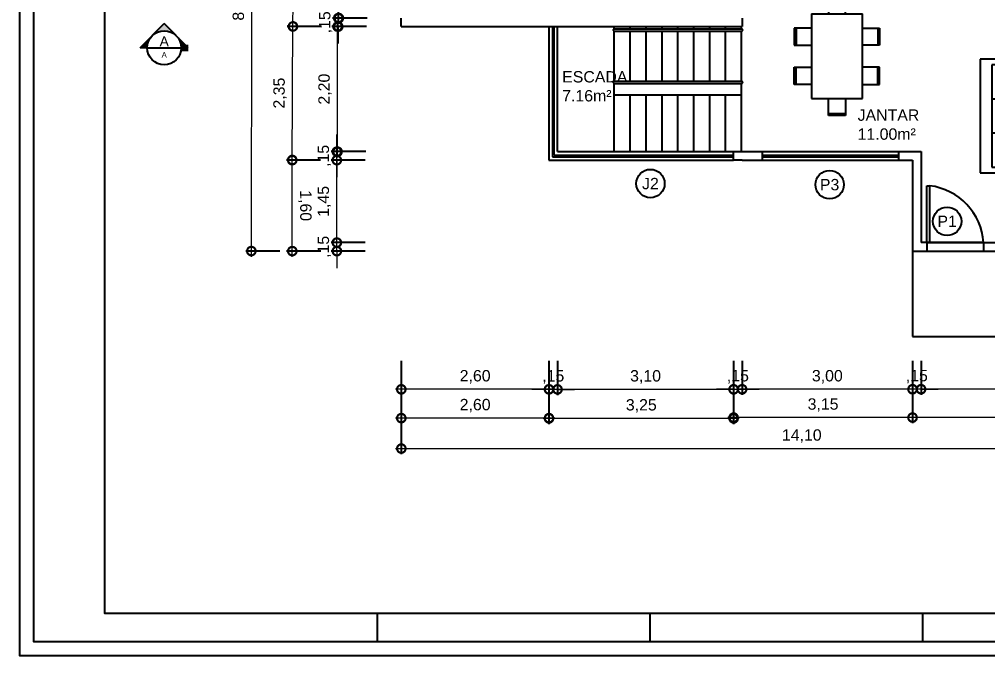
# Model space of a CAD drawing. Header units: metres. Extents: x -202116 to 907, y 1 to 978226.
# Drawn here: x -6.03 to 11.01, y 6.63 to 17.83 of the extents above; entities that cross this region are included whole.
import ezdxf
from ezdxf.enums import TextEntityAlignment as Align

# ---------------------------------------------------------------- set-up
doc = ezdxf.new("R2010")
doc.units = ezdxf.units.M
doc.header["$LTSCALE"] = 0.25
for name, pattern in [('DASHDOT', [25.4, 12.7, -6.35, 0, -6.35]), ('DIVIDE', [31.75, 12.7, -6.35, 0, -6.35, 0, -6.35]), ('DIVIDEX2', [63.5, 25.4, -12.7, 0, -12.7, 0, -12.7])]:
    doc.linetypes.add(name, pattern=pattern)
doc.layers.add('0_MRG_AUX', color=7, linetype='Continuous', true_color=0xecbcd1, plot=False)
for name, color, linetype in [('ARQ_ALV CT', 5, 'Continuous'), ('ARQ_ALV VS', 2, 'Continuous'), ('ARQ_EIXO', 1, 'DASHDOT'), ('ARQ_ESQ CT', 30, 'Continuous'), ('ARQ_MOB 01', 1, 'Continuous'), ('ARQ_PISO', 1, 'Continuous'), ('ARQ_PROJ SUP', 1, 'DIVIDE'), ('ARQ_SIMB 01', 1, 'Continuous'), ('ARQ_TXT 01', 1, 'Continuous'), ('MRG_EXTERNA', 1, 'Continuous'), ('MRG_INTERNA', 2, 'Continuous'), ('SIMB_01', 1, 'Continuous'), ('SIMB_02', 2, 'Continuous'), ('SIMB_PREENCHIMENTO', 253, 'Continuous'), ('SIMB_TXT', 1, 'Continuous')]:
    doc.layers.add(name, color=color, linetype=linetype)
doc.layers.add('ARQ_COTA_AZUL', color=5, linetype='Continuous', lineweight=20, true_color=0x0000ff)
doc.layers.add('SIMB_LCT', color=252, linetype='DIVIDEX2', lineweight=100)
doc.styles.add('Annot_2.0mm', font='arial.ttf', dxfattribs={"height": 2})
doc.styles.add('cota', font='arial.ttf')
doc.styles.add('SIMB', font='arial.ttf')
doc.dimstyles.new('Info 01 - annot', dxfattribs={"dimtxt": 2, "dimasz": 3, "dimexe": 1, "dimexo": 1, "dimgap": 1, "dimtad": 1, "dimzin": 4, "dimtxsty": 'cota', "dimblk": 'DOTSMALL', "dimcen": 2, "dimdle": 1, "dimclrd": 256, "dimclre": 256, "dimclrt": 1, "dimazin": 2, "dimtfac": 0.09, "dimtix": 1, "dimtmove": 2, "dimatfit": 2, "dimfxl": 5, "dimfxlon": 1, "dimtolj": 1, "dimtzin": 4, "dimlwd": -1, "dimarcsym": 1})

# ---------------------------------------------------------------- blocks, each defined once
blk = doc.blocks.new('S3')
at = {"ltscale": 0.1}
for p, q in [((0, 0), (-0.002, 0)), ((0, -0.0007), (0, 0)), ((-0.002, 0), (-0.002, -0.0007)), ((-0.0001, -0.0002), (-0.0019, -0.0002)), ((-0.0019, -0.0002), (-0.0019, -0.0008)), ((-0.0013, -0.0008), (-0.0013, -0.0002)), ((-0.0007, -0.0008), (-0.0007, -0.0002)), ((-0.0001, -0.0008), (-0.0001, -0.0002)), ((-0.0019, -0.0007), (-0.002, -0.0007)), ((-0.0019, -0.0008), (-0.0001, -0.0008)), ((-0.0001, -0.0007), (0, -0.0007))]:
    blk.add_line(p, q, dxfattribs=at)
blk = doc.blocks.new('M6')
for p, q in [((-0.001238, 0), (-0.001238, 0.0003)), ((-0.001238, 0.0003), (-0.000938, 0.0003)), ((-0.001238, 0.00027), (-0.000938, 0.00027)), ((-0.000938, 0.0003), (-0.000938, 0)), ((-0.00055, 0.0003), (-0.00055, 0)), ((-0.00025, 0.0003), (-0.00055, 0.0003)), ((-0.00025, 0.00027), (-0.00055, 0.00027)), ((-0.00025, 0), (-0.00025, 0.0003)), ((0, 0), (-0.001488, 0)), ((-0.001488, -0.0009), (-0.001488, 0)), ((0, -0.0009), (0, 0)), ((-0.001488, -0.0003), (-0.001788, -0.0003)), ((-0.001788, -0.0003), (-0.001788, -0.0006)), ((-0.001757, -0.0003), (-0.001757, -0.0006)), ((0, -0.0003), (0.0003, -0.0003)), ((0.00027, -0.0003), (0.00027, -0.0006)), ((0.0003, -0.0003), (0.0003, -0.0006)), ((-0.001788, -0.0006), (-0.001488, -0.0006)), ((0.0003, -0.0006), (0, -0.0006)), ((-0.001488, -0.0009), (0, -0.0009)), ((-0.001238, -0.0009), (-0.001238, -0.0012)), ((-0.000938, -0.0012), (-0.000938, -0.0009)), ((-0.00055, -0.0012), (-0.00055, -0.0009)), ((-0.00025, -0.0009), (-0.00025, -0.0012)), ((-0.001238, -0.00117), (-0.000938, -0.00117)), ((-0.00025, -0.00117), (-0.00055, -0.00117)), ((-0.001238, -0.0012), (-0.000938, -0.0012)), ((-0.00025, -0.0012), (-0.00055, -0.0012))]:
    blk.add_line(p, q)
blk = doc.blocks.new('_DotSmall')
at = {"color": 0, "linetype": 'ByBlock', "const_width": 0.5}
blk.add_lwpolyline([(-0.0625, 0, 1), (0.0625, 0, 1)], format="xyb", close=True, dxfattribs=at)
blk = doc.blocks.new('*D37')
at = {"layer": 'ARQ_COTA_AZUL', "lineweight": -2, "transparency": 16777216}
for p, q in [((9.842, 11.819), (9.842, 11.219)), ((14.642, 11.819), (14.642, 11.219))]:
    blk.add_line(p, q, dxfattribs=at)
at = {"layer": 'ARQ_COTA_AZUL', "transparency": 16777216}
blk.add_line((14.742, 11.319), (9.742, 11.319), dxfattribs=at)
at = {"layer": 'ARQ_COTA_AZUL', "transparency": 16777216, "xscale": 0.3, "yscale": 0.3, "zscale": 0.3, "rotation": 180}
blk.add_blockref('_DotSmall', (9.842, 11.319), dxfattribs=at)
at = {"layer": 'ARQ_COTA_AZUL', "transparency": 16777216, "xscale": 0.3, "yscale": 0.3, "zscale": 0.3}
blk.add_blockref('_DotSmall', (14.642, 11.319), dxfattribs=at)
at = {"layer": 'ARQ_COTA_AZUL', "color": 1, "transparency": 16777216, "insert": (12.242, 11.54), "char_height": 0.2, "attachment_point": 5, "style": 'cota'}
blk.add_mtext('\\A1;4,80', dxfattribs=at)
blk = doc.blocks.new('*D38')
at = {"layer": 'ARQ_COTA_AZUL', "lineweight": -2, "transparency": 16777216}
for p, q in [((9.692, 11.819), (9.692, 11.219)), ((9.842, 11.819), (9.842, 11.219))]:
    blk.add_line(p, q, dxfattribs=at)
at = {"layer": 'ARQ_COTA_AZUL', "transparency": 16777216}
for p, q in [((9.692, 11.319), (9.392, 11.319)), ((9.842, 11.319), (9.692, 11.319)), ((9.842, 11.319), (10.142, 11.319))]:
    blk.add_line(p, q, dxfattribs=at)
at = {"layer": 'ARQ_COTA_AZUL', "transparency": 16777216, "xscale": 0.3, "yscale": 0.3, "zscale": 0.3}
blk.add_blockref('_DotSmall', (9.692, 11.319), dxfattribs=at)
at = {"layer": 'ARQ_COTA_AZUL', "transparency": 16777216, "xscale": 0.3, "yscale": 0.3, "zscale": 0.3, "rotation": 180}
blk.add_blockref('_DotSmall', (9.842, 11.319), dxfattribs=at)
at = {"layer": 'ARQ_COTA_AZUL', "color": 1, "transparency": 16777216, "insert": (9.767, 11.54), "char_height": 0.2, "attachment_point": 5, "style": 'cota'}
blk.add_mtext('\\A1;,15', dxfattribs=at)
blk = doc.blocks.new('*D39')
at = {"layer": 'ARQ_COTA_AZUL', "lineweight": -2, "transparency": 16777216}
for p, q in [((9.692, 11.32), (9.692, 10.72)), ((14.792, 11.32), (14.792, 10.72))]:
    blk.add_line(p, q, dxfattribs=at)
at = {"layer": 'ARQ_COTA_AZUL', "transparency": 16777216}
blk.add_line((14.892, 10.82), (9.592, 10.82), dxfattribs=at)
at = {"layer": 'ARQ_COTA_AZUL', "transparency": 16777216, "xscale": 0.3, "yscale": 0.3, "zscale": 0.3, "rotation": 180}
blk.add_blockref('_DotSmall', (9.692, 10.82), dxfattribs=at)
at = {"layer": 'ARQ_COTA_AZUL', "transparency": 16777216, "xscale": 0.3, "yscale": 0.3, "zscale": 0.3}
blk.add_blockref('_DotSmall', (14.792, 10.82), dxfattribs=at)
at = {"layer": 'ARQ_COTA_AZUL', "color": 1, "transparency": 16777216, "insert": (12.242, 11.04), "char_height": 0.2, "attachment_point": 5, "style": 'cota'}
blk.add_mtext('\\A1;5,10', dxfattribs=at)
blk = doc.blocks.new('*D40')
at = {"layer": 'ARQ_COTA_AZUL', "lineweight": -2, "transparency": 16777216}
for p, q in [((6.692, 11.818), (6.692, 11.218)), ((9.692, 11.818), (9.692, 11.218))]:
    blk.add_line(p, q, dxfattribs=at)
at = {"layer": 'ARQ_COTA_AZUL', "transparency": 16777216}
blk.add_line((9.792, 11.318), (6.592, 11.318), dxfattribs=at)
at = {"layer": 'ARQ_COTA_AZUL', "transparency": 16777216, "xscale": 0.3, "yscale": 0.3, "zscale": 0.3, "rotation": 180}
blk.add_blockref('_DotSmall', (6.692, 11.318), dxfattribs=at)
at = {"layer": 'ARQ_COTA_AZUL', "transparency": 16777216, "xscale": 0.3, "yscale": 0.3, "zscale": 0.3}
blk.add_blockref('_DotSmall', (9.692, 11.318), dxfattribs=at)
at = {"layer": 'ARQ_COTA_AZUL', "color": 1, "transparency": 16777216, "insert": (8.192, 11.538), "char_height": 0.2, "attachment_point": 5, "style": 'cota'}
blk.add_mtext('\\A1;3,00', dxfattribs=at)
blk = doc.blocks.new('*D41')
at = {"layer": 'ARQ_COTA_AZUL', "lineweight": -2, "transparency": 16777216}
for p, q in [((6.542, 11.818), (6.542, 11.218)), ((6.692, 11.818), (6.692, 11.218))]:
    blk.add_line(p, q, dxfattribs=at)
at = {"layer": 'ARQ_COTA_AZUL', "transparency": 16777216}
for p, q in [((6.542, 11.318), (6.242, 11.318)), ((6.542, 11.318), (6.692, 11.318)), ((6.692, 11.318), (6.992, 11.318))]:
    blk.add_line(p, q, dxfattribs=at)
at = {"layer": 'ARQ_COTA_AZUL', "transparency": 16777216, "xscale": 0.3, "yscale": 0.3, "zscale": 0.3}
blk.add_blockref('_DotSmall', (6.542, 11.318), dxfattribs=at)
at = {"layer": 'ARQ_COTA_AZUL', "transparency": 16777216, "xscale": 0.3, "yscale": 0.3, "zscale": 0.3, "rotation": 180}
blk.add_blockref('_DotSmall', (6.692, 11.318), dxfattribs=at)
at = {"layer": 'ARQ_COTA_AZUL', "color": 1, "transparency": 16777216, "insert": (6.617, 11.538), "char_height": 0.2, "attachment_point": 5, "style": 'cota'}
blk.add_mtext('\\A1;,15', dxfattribs=at)
blk = doc.blocks.new('*D42')
at = {"layer": 'ARQ_COTA_AZUL', "lineweight": -2, "transparency": 16777216}
for p, q in [((3.442, 11.816), (3.442, 11.216)), ((6.542, 11.816), (6.542, 11.216))]:
    blk.add_line(p, q, dxfattribs=at)
at = {"layer": 'ARQ_COTA_AZUL', "transparency": 16777216}
blk.add_line((6.642, 11.316), (3.342, 11.316), dxfattribs=at)
at = {"layer": 'ARQ_COTA_AZUL', "transparency": 16777216, "xscale": 0.3, "yscale": 0.3, "zscale": 0.3, "rotation": 180}
blk.add_blockref('_DotSmall', (3.442, 11.316), dxfattribs=at)
at = {"layer": 'ARQ_COTA_AZUL', "transparency": 16777216, "xscale": 0.3, "yscale": 0.3, "zscale": 0.3}
blk.add_blockref('_DotSmall', (6.542, 11.316), dxfattribs=at)
at = {"layer": 'ARQ_COTA_AZUL', "color": 1, "transparency": 16777216, "insert": (4.992, 11.536), "char_height": 0.2, "attachment_point": 5, "style": 'cota'}
blk.add_mtext('\\A1;3,10', dxfattribs=at)
blk = doc.blocks.new('*D43')
at = {"layer": 'ARQ_COTA_AZUL', "lineweight": -2, "transparency": 16777216}
for p, q in [((3.292, 11.816), (3.292, 11.216)), ((3.442, 11.816), (3.442, 11.216))]:
    blk.add_line(p, q, dxfattribs=at)
at = {"layer": 'ARQ_COTA_AZUL', "transparency": 16777216}
for p, q in [((3.292, 11.316), (2.992, 11.316)), ((3.442, 11.316), (3.292, 11.316)), ((3.442, 11.316), (3.742, 11.316))]:
    blk.add_line(p, q, dxfattribs=at)
at = {"layer": 'ARQ_COTA_AZUL', "transparency": 16777216, "xscale": 0.3, "yscale": 0.3, "zscale": 0.3}
blk.add_blockref('_DotSmall', (3.292, 11.316), dxfattribs=at)
at = {"layer": 'ARQ_COTA_AZUL', "transparency": 16777216, "xscale": 0.3, "yscale": 0.3, "zscale": 0.3, "rotation": 180}
blk.add_blockref('_DotSmall', (3.442, 11.316), dxfattribs=at)
at = {"layer": 'ARQ_COTA_AZUL', "color": 1, "transparency": 16777216, "insert": (3.367, 11.536), "char_height": 0.2, "attachment_point": 5, "style": 'cota'}
blk.add_mtext('\\A1;,15', dxfattribs=at)
blk = doc.blocks.new('*D44')
at = {"layer": 'ARQ_COTA_AZUL', "lineweight": -2, "transparency": 16777216}
for p, q in [((0.692, 11.817), (0.692, 11.217)), ((3.292, 11.817), (3.292, 11.217))]:
    blk.add_line(p, q, dxfattribs=at)
at = {"layer": 'ARQ_COTA_AZUL', "transparency": 16777216}
blk.add_line((3.392, 11.317), (0.592, 11.317), dxfattribs=at)
at = {"layer": 'ARQ_COTA_AZUL', "transparency": 16777216, "xscale": 0.3, "yscale": 0.3, "zscale": 0.3, "rotation": 180}
blk.add_blockref('_DotSmall', (0.692, 11.317), dxfattribs=at)
at = {"layer": 'ARQ_COTA_AZUL', "transparency": 16777216, "xscale": 0.3, "yscale": 0.3, "zscale": 0.3}
blk.add_blockref('_DotSmall', (3.292, 11.317), dxfattribs=at)
at = {"layer": 'ARQ_COTA_AZUL', "color": 1, "transparency": 16777216, "insert": (1.992, 11.538), "char_height": 0.2, "attachment_point": 5, "style": 'cota'}
blk.add_mtext('\\A1;2,60', dxfattribs=at)
blk = doc.blocks.new('*D45')
at = {"layer": 'ARQ_COTA_AZUL', "lineweight": -2, "transparency": 16777216}
for p, q in [((6.542, 11.32), (6.542, 10.72)), ((9.692, 11.32), (9.692, 10.72))]:
    blk.add_line(p, q, dxfattribs=at)
at = {"layer": 'ARQ_COTA_AZUL', "transparency": 16777216}
blk.add_line((9.792, 10.82), (6.442, 10.82), dxfattribs=at)
at = {"layer": 'ARQ_COTA_AZUL', "transparency": 16777216, "xscale": 0.3, "yscale": 0.3, "zscale": 0.3, "rotation": 180}
blk.add_blockref('_DotSmall', (6.542, 10.82), dxfattribs=at)
at = {"layer": 'ARQ_COTA_AZUL', "transparency": 16777216, "xscale": 0.3, "yscale": 0.3, "zscale": 0.3}
blk.add_blockref('_DotSmall', (9.692, 10.82), dxfattribs=at)
at = {"layer": 'ARQ_COTA_AZUL', "color": 1, "transparency": 16777216, "insert": (8.117, 11.04), "char_height": 0.2, "attachment_point": 5, "style": 'cota'}
blk.add_mtext('\\A1;3,15', dxfattribs=at)
blk = doc.blocks.new('*D46')
at = {"layer": 'ARQ_COTA_AZUL', "lineweight": -2, "transparency": 16777216}
for p, q in [((3.292, 11.305), (3.292, 10.705)), ((6.542, 11.305), (6.542, 10.705))]:
    blk.add_line(p, q, dxfattribs=at)
at = {"layer": 'ARQ_COTA_AZUL', "transparency": 16777216}
blk.add_line((6.642, 10.805), (3.192, 10.805), dxfattribs=at)
at = {"layer": 'ARQ_COTA_AZUL', "transparency": 16777216, "xscale": 0.3, "yscale": 0.3, "zscale": 0.3, "rotation": 180}
blk.add_blockref('_DotSmall', (3.292, 10.805), dxfattribs=at)
at = {"layer": 'ARQ_COTA_AZUL', "transparency": 16777216, "xscale": 0.3, "yscale": 0.3, "zscale": 0.3}
blk.add_blockref('_DotSmall', (6.542, 10.805), dxfattribs=at)
at = {"layer": 'ARQ_COTA_AZUL', "color": 1, "transparency": 16777216, "insert": (4.917, 11.026), "char_height": 0.2, "attachment_point": 5, "style": 'cota'}
blk.add_mtext('\\A1;3,25', dxfattribs=at)
blk = doc.blocks.new('*D47')
at = {"layer": 'ARQ_COTA_AZUL', "lineweight": -2, "transparency": 16777216}
for p, q in [((0.692, 11.31), (0.692, 10.71)), ((3.292, 11.31), (3.292, 10.71))]:
    blk.add_line(p, q, dxfattribs=at)
at = {"layer": 'ARQ_COTA_AZUL', "transparency": 16777216}
blk.add_line((3.392, 10.81), (0.592, 10.81), dxfattribs=at)
at = {"layer": 'ARQ_COTA_AZUL', "transparency": 16777216, "xscale": 0.3, "yscale": 0.3, "zscale": 0.3, "rotation": 180}
blk.add_blockref('_DotSmall', (0.692, 10.81), dxfattribs=at)
at = {"layer": 'ARQ_COTA_AZUL', "transparency": 16777216, "xscale": 0.3, "yscale": 0.3, "zscale": 0.3}
blk.add_blockref('_DotSmall', (3.292, 10.81), dxfattribs=at)
at = {"layer": 'ARQ_COTA_AZUL', "color": 1, "transparency": 16777216, "insert": (1.992, 11.03), "char_height": 0.2, "attachment_point": 5, "style": 'cota'}
blk.add_mtext('\\A1;2,60', dxfattribs=at)
blk = doc.blocks.new('*D48')
at = {"layer": 'ARQ_COTA_AZUL', "lineweight": -2, "transparency": 16777216}
for p, q in [((0.692, 10.775), (0.692, 10.175)), ((14.792, 10.775), (14.792, 10.175))]:
    blk.add_line(p, q, dxfattribs=at)
at = {"layer": 'ARQ_COTA_AZUL', "transparency": 16777216}
blk.add_line((0.592, 10.275), (14.892, 10.275), dxfattribs=at)
at = {"layer": 'ARQ_COTA_AZUL', "transparency": 16777216, "xscale": 0.3, "yscale": 0.3, "zscale": 0.3, "rotation": 180}
blk.add_blockref('_DotSmall', (0.692, 10.275), dxfattribs=at)
at = {"layer": 'ARQ_COTA_AZUL', "transparency": 16777216, "xscale": 0.3, "yscale": 0.3, "zscale": 0.3}
blk.add_blockref('_DotSmall', (14.792, 10.275), dxfattribs=at)
at = {"layer": 'ARQ_COTA_AZUL', "color": 1, "transparency": 16777216, "insert": (7.742, 10.495), "char_height": 0.2, "attachment_point": 5, "style": 'cota'}
blk.add_mtext('\\A1;14,10', dxfattribs=at)
blk = doc.blocks.new('*D49')
at = {"layer": 'ARQ_COTA_AZUL', "transparency": 16777216}
for p, q in [((-0.442, 13.898), (-0.442, 14.198)), ((-0.442, 13.748), (-0.442, 13.898)), ((-0.442, 13.748), (-0.442, 13.448))]:
    blk.add_line(p, q, dxfattribs=at)
at = {"layer": 'ARQ_COTA_AZUL', "lineweight": -2, "transparency": 16777216}
for p, q in [((0.058, 13.898), (-0.542, 13.898)), ((0.058, 13.748), (-0.542, 13.748))]:
    blk.add_line(p, q, dxfattribs=at)
at = {"layer": 'ARQ_COTA_AZUL', "transparency": 16777216, "xscale": 0.3, "yscale": 0.3, "zscale": 0.3}
for p, rotation in [((-0.442, 13.898), 270), ((-0.442, 13.748), 90)]:
    blk.add_blockref('_DotSmall', p, dxfattribs=dict(at, rotation=rotation))
at = {"layer": 'ARQ_COTA_AZUL', "color": 1, "transparency": 16777216, "insert": (-0.662, 13.823), "char_height": 0.2, "attachment_point": 5, "rotation": 90, "style": 'cota'}
blk.add_mtext('\\A1;,15', dxfattribs=at)
blk = doc.blocks.new('*D50')
at = {"layer": 'ARQ_COTA_AZUL', "lineweight": -2, "transparency": 16777216}
for p, q in [((0.057, 15.348), (-0.543, 15.348)), ((0.057, 13.898), (-0.543, 13.898))]:
    blk.add_line(p, q, dxfattribs=at)
at = {"layer": 'ARQ_COTA_AZUL', "transparency": 16777216}
blk.add_line((-0.443, 13.798), (-0.443, 15.448), dxfattribs=at)
at = {"layer": 'ARQ_COTA_AZUL', "transparency": 16777216, "xscale": 0.3, "yscale": 0.3, "zscale": 0.3}
for p, rotation in [((-0.443, 15.348), 90), ((-0.443, 13.898), 270)]:
    blk.add_blockref('_DotSmall', p, dxfattribs=dict(at, rotation=rotation))
at = {"layer": 'ARQ_COTA_AZUL', "color": 1, "transparency": 16777216, "insert": (-0.663, 14.623), "char_height": 0.2, "attachment_point": 5, "rotation": 90, "style": 'cota'}
blk.add_mtext('\\A1;1,45', dxfattribs=at)
blk = doc.blocks.new('*D51')
at = {"layer": 'ARQ_COTA_AZUL', "transparency": 16777216}
for p, q in [((-0.443, 15.498), (-0.443, 15.798)), ((-0.443, 15.348), (-0.443, 15.498)), ((-0.443, 15.348), (-0.443, 15.048))]:
    blk.add_line(p, q, dxfattribs=at)
at = {"layer": 'ARQ_COTA_AZUL', "lineweight": -2, "transparency": 16777216}
for p, q in [((0.057, 15.498), (-0.543, 15.498)), ((0.057, 15.348), (-0.543, 15.348))]:
    blk.add_line(p, q, dxfattribs=at)
at = {"layer": 'ARQ_COTA_AZUL', "transparency": 16777216, "xscale": 0.3, "yscale": 0.3, "zscale": 0.3}
for p, rotation in [((-0.443, 15.498), 270), ((-0.443, 15.348), 90)]:
    blk.add_blockref('_DotSmall', p, dxfattribs=dict(at, rotation=rotation))
at = {"layer": 'ARQ_COTA_AZUL', "color": 1, "transparency": 16777216, "insert": (-0.663, 15.423), "char_height": 0.2, "attachment_point": 5, "rotation": 90, "style": 'cota'}
blk.add_mtext('\\A1;,15', dxfattribs=at)
blk = doc.blocks.new('*D52')
at = {"layer": 'ARQ_COTA_AZUL', "transparency": 16777216}
blk.add_line((-0.43, 15.398), (-0.43, 17.798), dxfattribs=at)
at = {"layer": 'ARQ_COTA_AZUL', "lineweight": -2, "transparency": 16777216}
for p, q in [((0.07, 17.698), (-0.53, 17.698)), ((0.07, 15.498), (-0.53, 15.498))]:
    blk.add_line(p, q, dxfattribs=at)
at = {"layer": 'ARQ_COTA_AZUL', "transparency": 16777216, "xscale": 0.3, "yscale": 0.3, "zscale": 0.3}
for p, rotation in [((-0.43, 17.698), 90), ((-0.43, 15.498), 270)]:
    blk.add_blockref('_DotSmall', p, dxfattribs=dict(at, rotation=rotation))
at = {"layer": 'ARQ_COTA_AZUL', "color": 1, "transparency": 16777216, "insert": (-0.65, 16.598), "char_height": 0.2, "attachment_point": 5, "rotation": 90, "style": 'cota'}
blk.add_mtext('\\A1;2,20', dxfattribs=at)
blk = doc.blocks.new('*D53')
at = {"layer": 'ARQ_COTA_AZUL', "transparency": 16777216}
for p, q in [((-0.418, 17.848), (-0.418, 18.148)), ((-0.418, 17.698), (-0.418, 17.848)), ((-0.418, 17.698), (-0.418, 17.398))]:
    blk.add_line(p, q, dxfattribs=at)
at = {"layer": 'ARQ_COTA_AZUL', "lineweight": -2, "transparency": 16777216}
for p, q in [((0.082, 17.848), (-0.518, 17.848)), ((0.082, 17.698), (-0.518, 17.698))]:
    blk.add_line(p, q, dxfattribs=at)
at = {"layer": 'ARQ_COTA_AZUL', "transparency": 16777216, "xscale": 0.3, "yscale": 0.3, "zscale": 0.3}
for p, rotation in [((-0.418, 17.848), 270), ((-0.418, 17.698), 90)]:
    blk.add_blockref('_DotSmall', p, dxfattribs=dict(at, rotation=rotation))
at = {"layer": 'ARQ_COTA_AZUL', "color": 1, "transparency": 16777216, "insert": (-0.638, 17.773), "char_height": 0.2, "attachment_point": 5, "rotation": 90, "style": 'cota'}
blk.add_mtext('\\A1;,15', dxfattribs=at)
blk = doc.blocks.new('*D54')
at = {"layer": 'ARQ_COTA_AZUL', "transparency": 16777216}
blk.add_line((-0.407, 17.748), (-0.407, 19.298), dxfattribs=at)
at = {"layer": 'ARQ_COTA_AZUL', "lineweight": -2, "transparency": 16777216}
for p, q in [((0.093, 19.198), (-0.507, 19.198)), ((0.093, 17.848), (-0.507, 17.848))]:
    blk.add_line(p, q, dxfattribs=at)
at = {"layer": 'ARQ_COTA_AZUL', "transparency": 16777216, "xscale": 0.3, "yscale": 0.3, "zscale": 0.3}
for p, rotation in [((-0.407, 19.198), 90), ((-0.407, 17.848), 270)]:
    blk.add_blockref('_DotSmall', p, dxfattribs=dict(at, rotation=rotation))
at = {"layer": 'ARQ_COTA_AZUL', "color": 1, "transparency": 16777216, "insert": (-0.627, 18.523), "char_height": 0.2, "attachment_point": 5, "rotation": 90, "style": 'cota'}
blk.add_mtext('\\A1;1,35', dxfattribs=at)
blk = doc.blocks.new('*D60')
at = {"layer": 'ARQ_COTA_AZUL', "lineweight": -2, "transparency": 16777216}
for p, q in [((-0.728, 15.348), (-1.328, 15.347)), ((-0.727, 13.748), (-1.327, 13.747))]:
    blk.add_line(p, q, dxfattribs=at)
at = {"layer": 'ARQ_COTA_AZUL', "transparency": 16777216}
blk.add_line((-1.227, 13.648), (-1.228, 15.448), dxfattribs=at)
at = {"layer": 'ARQ_COTA_AZUL', "transparency": 16777216, "xscale": 0.3, "yscale": 0.3, "zscale": 0.3}
for p, rotation in [((-1.228, 15.348), 90.05811127069978), ((-1.227, 13.748), 270.0581112706998)]:
    blk.add_blockref('_DotSmall', p, dxfattribs=dict(at, rotation=rotation))
at = {"layer": 'ARQ_COTA_AZUL', "color": 1, "transparency": 16777216, "insert": (-1.007, 14.548), "char_height": 0.2, "attachment_point": 5, "rotation": 270.0581, "style": 'cota'}
blk.add_mtext('\\A1;1,60', dxfattribs=at)
blk = doc.blocks.new('*D61')
at = {"layer": 'ARQ_COTA_AZUL', "transparency": 16777216}
blk.add_line((-1.229, 15.252), (-1.215, 17.802), dxfattribs=at)
at = {"layer": 'ARQ_COTA_AZUL', "lineweight": -2, "transparency": 16777216}
for p, q in [((-0.715, 17.699), (-1.315, 17.703)), ((-0.728, 15.349), (-1.328, 15.353))]:
    blk.add_line(p, q, dxfattribs=at)
at = {"layer": 'ARQ_COTA_AZUL', "transparency": 16777216, "xscale": 0.3, "yscale": 0.3, "zscale": 0.3}
for p, rotation in [((-1.215, 17.702), 89.6796356558844), ((-1.228, 15.352), 269.6796356558844)]:
    blk.add_blockref('_DotSmall', p, dxfattribs=dict(at, rotation=rotation))
at = {"layer": 'ARQ_COTA_AZUL', "color": 1, "transparency": 16777216, "insert": (-1.442, 16.528), "char_height": 0.2, "attachment_point": 5, "rotation": 89.6796, "style": 'cota'}
blk.add_mtext('\\A1;2,35', dxfattribs=at)
blk = doc.blocks.new('*D62')
at = {"layer": 'ARQ_COTA_AZUL', "lineweight": -2, "transparency": 16777216}
for p, q in [((-0.708, 21.199), (-1.308, 21.2)), ((-0.716, 17.699), (-1.316, 17.7))]:
    blk.add_line(p, q, dxfattribs=at)
at = {"layer": 'ARQ_COTA_AZUL', "transparency": 16777216}
blk.add_line((-1.216, 17.6), (-1.207, 21.3), dxfattribs=at)
at = {"layer": 'ARQ_COTA_AZUL', "transparency": 16777216, "xscale": 0.3, "yscale": 0.3, "zscale": 0.3}
for p, rotation in [((-1.208, 21.2), 89.86555101301064), ((-1.216, 17.7), 269.8655510130106)]:
    blk.add_blockref('_DotSmall', p, dxfattribs=dict(at, rotation=rotation))
at = {"layer": 'ARQ_COTA_AZUL', "color": 1, "transparency": 16777216, "insert": (-1.432, 19.45), "char_height": 0.2, "attachment_point": 5, "rotation": 89.8656, "style": 'cota'}
blk.add_mtext('\\A1;3,50', dxfattribs=at)
blk = doc.blocks.new('*D64')
at = {"layer": 'ARQ_COTA_AZUL', "lineweight": -2, "transparency": 16777216}
for p, q in [((-1.429, 22.399), (-2.029, 22.4)), ((-1.448, 13.748), (-2.048, 13.749))]:
    blk.add_line(p, q, dxfattribs=at)
at = {"layer": 'ARQ_COTA_AZUL', "transparency": 16777216}
blk.add_line((-1.948, 13.649), (-1.928, 22.5), dxfattribs=at)
at = {"layer": 'ARQ_COTA_AZUL', "transparency": 16777216, "xscale": 0.3, "yscale": 0.3, "zscale": 0.3}
for p, rotation in [((-1.929, 22.4), 89.87194185403985), ((-1.948, 13.749), 269.8719418540398)]:
    blk.add_blockref('_DotSmall', p, dxfattribs=dict(at, rotation=rotation))
at = {"layer": 'ARQ_COTA_AZUL', "color": 1, "transparency": 16777216, "insert": (-2.159, 18.075), "char_height": 0.2, "attachment_point": 5, "rotation": 89.8719, "style": 'cota'}
blk.add_mtext('\\A1;8,65', dxfattribs=at)
blk = doc.blocks.new('FORMATO_A2mmD')
at = {"layer": '0_MRG_AUX'}
blk.add_lwpolyline([(5, -5), (5, 425), (-599, 425), (-599, -5)], close=True, dxfattribs=at)
at = {"layer": 'MRG_EXTERNA'}
blk.add_lwpolyline([(0, 0), (0, 420), (-594, 420), (-594, 0)], close=True, dxfattribs=at)
at = {"layer": 'MRG_INTERNA'}
for p, q in [((-473, 10), (-473, 0)), ((-377, 10), (-377, 0)), ((-377, 10), (-377, 0)), ((-281, 10), (-281, 0))]:
    blk.add_line(p, q, dxfattribs=at)
blk.add_lwpolyline([(-569, 410), (-569, 10), (-10, 10), (-10, 410)], close=True, dxfattribs=at)
blk = doc.blocks.new('*U84')
at = {"layer": 'SIMB_PREENCHIMENTO', "transparency": 33554587}
h = blk.add_hatch(color=256, dxfattribs=at)
h.dxf.hatch_style = 1
h.paths.add_polyline_path([(0, 8.48), (-4.15, 4.33, -0.401827), (4.15, 4.33)])
h = blk.add_hatch(color=256, dxfattribs=at)
h.dxf.hatch_style = 1
h.paths.add_polyline_path([(-4.33, 4.15), (-8.48, 0), (-6, 0, -0.193399)])
h = blk.add_hatch(color=256, dxfattribs=at)
h.dxf.hatch_style = 1
h.paths.add_polyline_path([(4.33, 4.15, -0.193399), (6, 0), (8.48, 0)])
at = {"layer": 'SIMB_01'}
for p, q in [((-8.48, 0), (0, 8.48)), ((8.48, 0), (0, 8.48)), ((-6, 0), (-8.48, 0)), ((-6, 0), (6, 0)), ((6, 0), (8.48, 0))]:
    blk.add_line(p, q, dxfattribs=at)
blk.add_circle((0, 0), 6, dxfattribs=at)
at = {"layer": 'SIMB_LCT'}
blk.add_line((6, 0), (8.48, 0), dxfattribs=at)
at = {"layer": 'SIMB_TXT', "style": 'SIMB'}
for tag, height, p in [('000', 3.5, (0, 2.25)), ('999', 2, (0, -2.53))]:
    blk.add_attdef(tag, text='', height=height, dxfattribs=at).set_placement(p, align=Align.MIDDLE_CENTER)
blk = doc.blocks.new('COD_ESQ')
at = {"layer": 'SIMB_02'}
blk.add_circle((0, 0), 2.5, dxfattribs=at)
at = {"layer": 'SIMB_TXT', "style": 'SIMB'}
blk.add_attdef('CDESQ', text='', height=2, dxfattribs=at).set_placement((0, 0), align=Align.MIDDLE_CENTER)

msp = doc.modelspace()

# ---------------------------------------------------------------- linework, layer by layer
at = {"layer": 'ARQ_ALV CT'}
for p, q in [((0.692, 17.698), (0.692, 17.848)), ((6.692, 17.848), (6.692, 17.698)), ((0.692, 17.698), (3.292, 17.698)), ((0.692, 17.698), (3.292, 17.698)), ((3.442, 17.698), (6.692, 17.698)), ((6.542, 17.698), (6.692, 17.698)), ((6.542, 15.498), (6.706, 15.498)), ((6.692, 15.348), (6.542, 15.348)), ((6.692, 15.348), (7.042, 15.348)), ((6.706, 15.498), (7.042, 15.498)), ((9.442, 15.498), (9.842, 15.498)), ((9.442, 15.348), (9.692, 15.348)), ((9.692, 15.348), (9.692, 13.898)), ((9.842, 15.498), (9.842, 15.348)), ((9.842, 15.348), (9.842, 13.898)), ((9.692, 13.898), (9.692, 13.748)), ((9.942, 13.898), (9.842, 13.898)), ((9.942, 13.898), (10.942, 13.898)), ((9.942, 13.898), (9.942, 13.748)), ((10.942, 13.898), (10.942, 13.748)), ((10.942, 13.898), (11.242, 13.898)), ((9.692, 13.748), (9.842, 13.748)), ((9.842, 13.748), (9.942, 13.748)), ((9.942, 13.748), (10.942, 13.748)), ((10.942, 13.748), (11.242, 13.748))]:
    msp.add_line(p, q, dxfattribs=at)
at = {"layer": 'ARQ_ALV VS'}
for p, q in [((3.292, 17.698), (3.292, 15.348)), ((3.292, 17.698), (3.442, 17.698)), ((3.442, 15.498), (3.442, 17.698)), ((3.292, 15.348), (3.442, 15.348)), ((3.442, 15.498), (6.542, 15.498)), ((3.442, 15.348), (6.542, 15.348)), ((6.542, 15.348), (6.542, 15.498))]:
    msp.add_line(p, q, dxfattribs=at)
at = {"layer": 'ARQ_EIXO'}
msp.add_arc((4.442, 16.718), 0.02, 90, 270, dxfattribs=at)
at = {"layer": 'ARQ_ESQ CT'}
for p, q in [((3.352, 17.698), (3.352, 15.408)), ((3.382, 15.438), (3.382, 17.698)), ((3.352, 15.408), (6.542, 15.408)), ((3.382, 15.438), (6.542, 15.438)), ((7.042, 15.438), (9.442, 15.438)), ((7.042, 15.408), (9.442, 15.408)), ((9.942, 13.898), (9.942, 14.898)), ((9.942, 14.898), (9.992, 14.898)), ((9.992, 14.898), (9.992, 13.898)), ((9.942, 13.898), (9.992, 13.898))]:
    msp.add_line(p, q, dxfattribs=at)
at = {"layer": 'ARQ_PISO'}
for p, q in [((6.682, 17.658), (6.682, 17.698)), ((7.042, 15.498), (9.442, 15.498)), ((7.042, 15.498), (7.042, 15.348)), ((7.042, 15.348), (9.442, 15.348)), ((9.442, 15.498), (9.442, 15.348)), ((10.942, 13.898), (9.942, 13.898)), ((9.942, 13.748), (10.942, 13.748))]:
    msp.add_line(p, q, dxfattribs=at)
msp.add_arc((9.862, 13.823), 1.083, 3.9715, 83.0909, dxfattribs=at)
at = {"layer": 'ARQ_PROJ SUP'}
for p, q in [((4.442, 17.658), (4.442, 17.698)), ((4.442, 17.658), (6.682, 17.658)), ((4.442, 17.618), (6.682, 17.618)), ((4.442, 16.738), (4.442, 17.618)), ((4.722, 17.658), (4.722, 17.698)), ((4.722, 16.738), (4.722, 17.618)), ((5.002, 17.658), (5.002, 17.698)), ((5.002, 16.738), (5.002, 17.618)), ((5.282, 17.658), (5.282, 17.698)), ((5.282, 16.738), (5.282, 17.618)), ((5.562, 17.658), (5.562, 17.698)), ((5.562, 16.738), (5.562, 17.618)), ((5.842, 17.658), (5.842, 17.698)), ((5.842, 16.738), (5.842, 17.618)), ((6.122, 17.658), (6.122, 17.698)), ((6.122, 16.738), (6.122, 17.618)), ((6.402, 17.658), (6.402, 17.698)), ((6.402, 16.738), (6.402, 17.618)), ((6.682, 16.738), (6.682, 17.618)), ((4.442, 16.738), (6.682, 16.738)), ((4.442, 15.498), (4.442, 16.698)), ((4.442, 16.698), (6.682, 16.698)), ((6.682, 15.498), (6.682, 16.698)), ((4.442, 16.498), (6.682, 16.498)), ((4.722, 15.498), (4.722, 16.498)), ((5.002, 15.498), (5.002, 16.498)), ((5.282, 15.498), (5.282, 16.498)), ((5.562, 15.498), (5.562, 16.498)), ((5.842, 15.498), (5.842, 16.498)), ((6.122, 15.498), (6.122, 16.498)), ((6.402, 15.498), (6.402, 16.498)), ((9.692, 13.748), (9.692, 12.248)), ((9.692, 12.248), (13.492, 12.248))]:
    msp.add_line(p, q, dxfattribs=at)
for centre, start, end in [((4.442, 17.638), 90, 270), ((6.682, 17.638), 270, 90), ((6.682, 16.718), 270, 90)]:
    msp.add_arc(centre, 0.02, start, end, dxfattribs=at)

# ---------------------------------------------------------------- block references
at = {"layer": 'ARQ_ALV CT', "xscale": 0.05, "yscale": 0.05, "zscale": 0.05}
msp.add_blockref('FORMATO_A2mmD', (23.918, 6.882), dxfattribs=at)
at = {"layer": 'ARQ_ALV CT', "xscale": 0.1, "yscale": 0.1, "zscale": 0.1}
for p, values in [((5.078, 14.937), {'CDESQ': 'J2'}), ((8.232, 14.918), {'CDESQ': 'P3'}), ((10.301, 14.273), {'CDESQ': 'P1'})]:
    msp.add_blockref('COD_ESQ', p, dxfattribs=at).add_auto_attribs(values)
at = {"layer": 'ARQ_MOB 01', "xscale": 1000, "yscale": 1000, "zscale": 1000}
for name, p, rotation in [('M6', (8.811, 16.432), 270), ('S3', (10.885, 17.123), 90)]:
    msp.add_blockref(name, p, dxfattribs=dict(at, rotation=rotation))
at = {"layer": 'ARQ_SIMB 01', "xscale": 0.05, "yscale": 0.05, "zscale": 0.05}
msp.add_blockref('*U84', (-3.482, 17.326), dxfattribs=at).add_auto_attribs({'999': 'A', '000': 'A'})

# ---------------------------------------------------------------- texts
at = {"layer": 'ARQ_TXT 01', "char_height": 0.2, "attachment_point": 1, "style": 'Annot_2.0mm'}
for s, insert, width in [('ESCADA\\P7.16m²', (3.524, 16.915), 0.69056), ('JANTAR\\P11.00m²', (8.725, 16.241), 0.06784)]:
    msp.add_mtext(s, dxfattribs=dict(at, insert=insert, width=width))

# ---------------------------------------------------------------- dimensions: what is measured, and where the dimension line sits
at = {"layer": 'ARQ_COTA_AZUL'}
for p1, p2, distance, picture, middle in [((-1.327, 13.747), (-1.307, 22.398), 0.621, '*D64', (-2.159, 18.075)), ((-0.53, 17.698), (-0.522, 21.198), 0.686, '*D62', (-1.432, 19.45)), ((-0.543, 15.348), (-0.53, 17.698), 0.685, '*D61', (-1.442, 16.528)), ((-0.542, 13.748), (-0.543, 15.348), 0.685, '*D60', (-1.007, 14.548))]:
    dim = msp.add_aligned_dim(p1=p1, p2=p2, distance=distance, dimstyle='Info 01 - annot', dxfattribs=at)
    dim.commit()
    dim.dimension.update_dxf_attribs({"geometry": picture, "text_midpoint": middle})
for base, p1, p2, picture, middle in [((-0.407, 19.198), (6.542, 17.848), (6.542, 19.198), '*D54', (-0.627, 18.523)), ((-0.418, 17.848), (0.692, 17.698), (0.692, 17.848), '*D53', (-0.638, 17.773)), ((-0.43, 17.698), (3.442, 15.498), (3.442, 17.698), '*D52', (-0.65, 16.598)), ((-0.443, 15.498), (9.692, 15.348), (9.692, 15.498), '*D51', (-0.663, 15.423)), ((-0.443, 15.348), (9.842, 13.898), (9.842, 15.348), '*D50', (-0.663, 14.623)), ((-0.442, 13.898), (9.692, 13.748), (9.692, 13.898), '*D49', (-0.662, 13.823))]:
    dim = msp.add_linear_dim(base=base, p1=p1, p2=p2, angle=90, dimstyle='Info 01 - annot', dxfattribs=at)
    dim.commit()
    dim.dimension.update_dxf_attribs({"geometry": picture, "text_midpoint": middle})
for base, p1, p2, picture, middle in [((0.692, 10.81), (3.292, 17.869), (0.692, 17.869), '*D47', (1.992, 11.03)), ((0.692, 11.317), (3.292, 17.698), (0.692, 17.698), '*D44', (1.992, 11.538)), ((14.792, 10.275), (0.692, 17.698), (14.792, 17.698), '*D48', (7.742, 10.495)), ((3.292, 10.805), (6.542, 15.519), (3.292, 15.519), '*D46', (4.917, 11.026)), ((3.292, 11.316), (3.442, 15.498), (3.292, 15.498), '*D43', (3.367, 11.536)), ((3.442, 11.316), (6.542, 15.348), (3.442, 15.348), '*D42', (4.992, 11.536)), ((6.692, 11.318), (6.542, 15.348), (6.692, 15.348), '*D41', (6.617, 11.538)), ((6.692, 11.318), (9.692, 15.348), (6.692, 15.348), '*D40', (8.192, 11.538)), ((6.542, 10.82), (9.692, 13.919), (6.542, 13.919), '*D45', (8.117, 11.04)), ((9.692, 11.319), (9.842, 13.898), (9.692, 13.898), '*D38', (9.767, 11.54)), ((9.692, 10.82), (14.792, 13.919), (9.692, 13.919), '*D39', (12.242, 11.04)), ((9.842, 11.319), (14.642, 13.898), (9.842, 13.898), '*D37', (12.242, 11.54))]:
    dim = msp.add_linear_dim(base=base, p1=p1, p2=p2, dimstyle='Info 01 - annot', dxfattribs=at)
    dim.commit()
    dim.dimension.update_dxf_attribs({"geometry": picture, "text_midpoint": middle})

doc.saveas('drawing.dxf')
